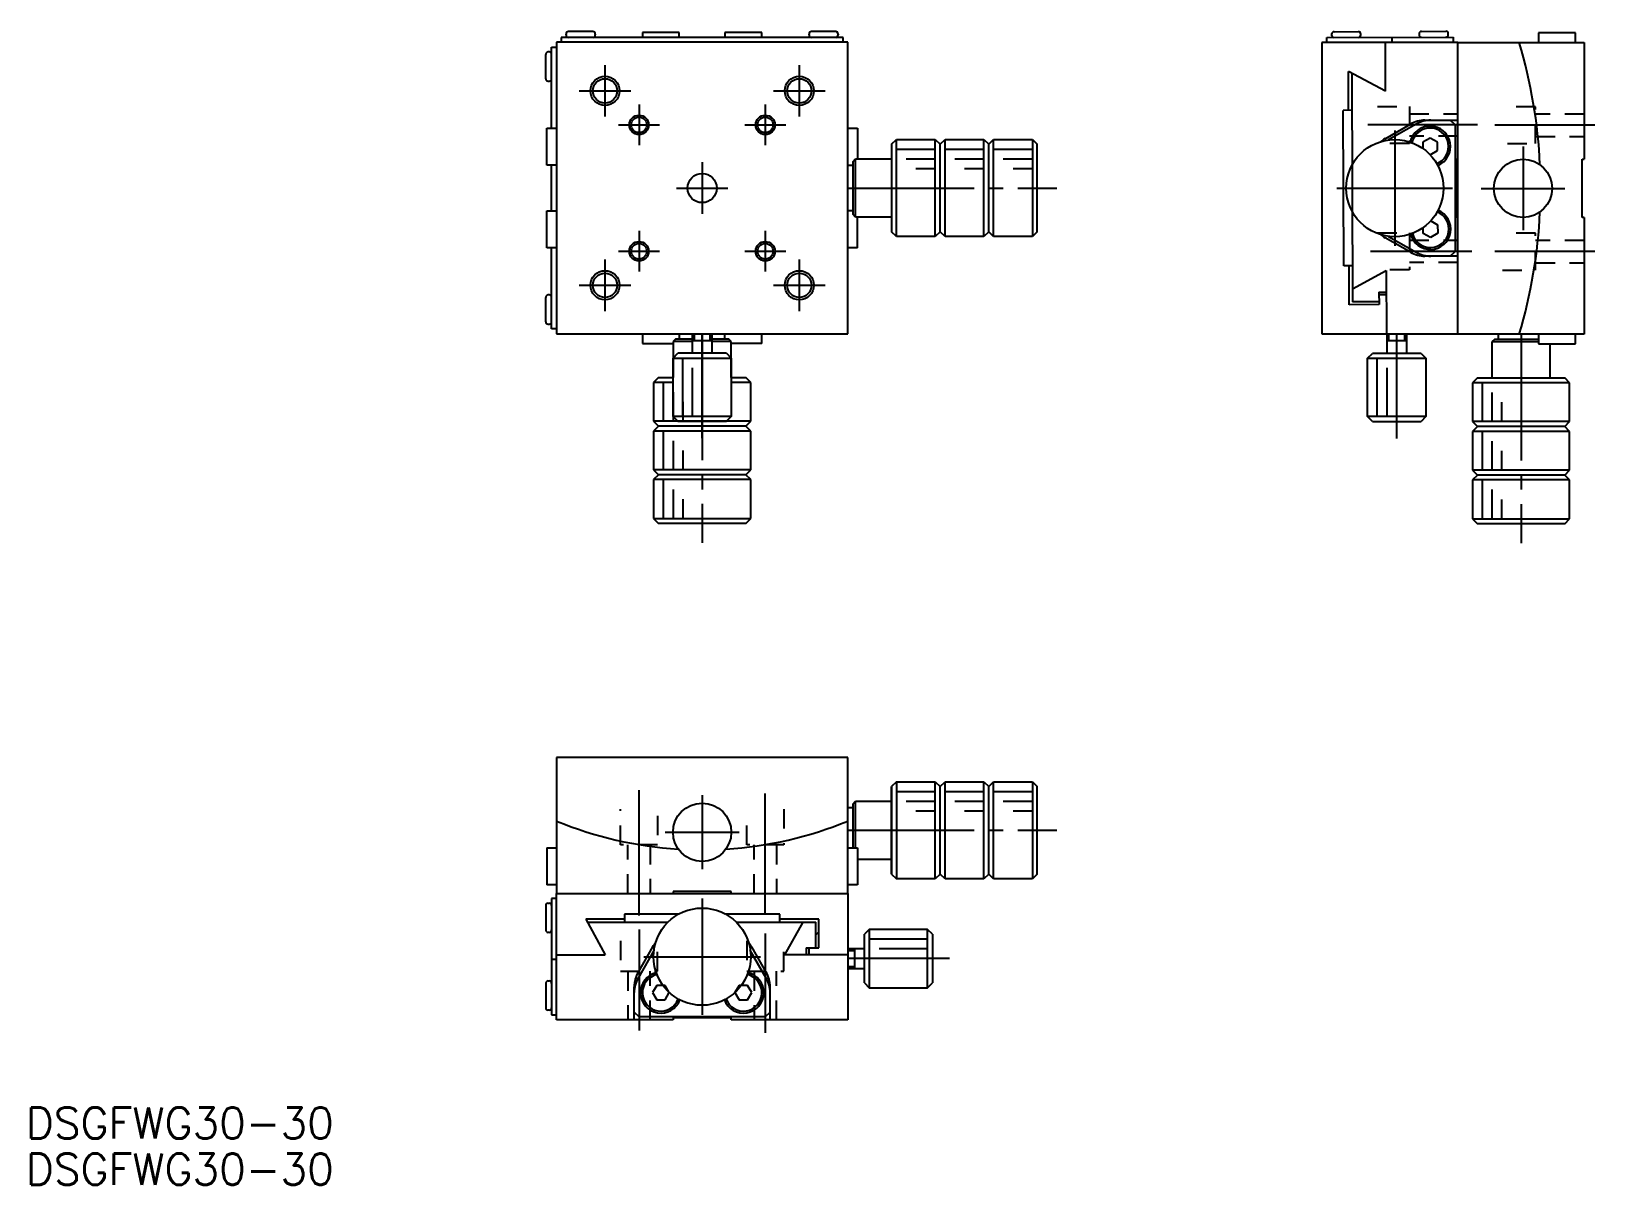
# Model space of a CAD drawing. Extents: x 337 to 498, y 196 to 315.
import ezdxf

# ---------------------------------------------------------------- set-up
doc = ezdxf.new("R2010")
doc.units = 0
doc.linetypes.add('CENTER', pattern=[17.5, 13, -1.5, 1.5, -1.5])
doc.linetypes.add('DASHED', pattern=[3.5, 2, -1.5])
doc.layers.get('0').update_dxf_attribs({"linetype": 'CONTINUOUS'})
doc.layers.add('CENTER', color=1, linetype='CENTER')
doc.styles.get("Standard").update_dxf_attribs({"font": 'txt.shx', "bigfont": '@extfont2.shx'})

msp = doc.modelspace()

# ---------------------------------------------------------------- linework, layer by layer
at = {"color": 7, "linetype": 'CONTINUOUS'}
for p, q in [((391.54, 313.87), (391.54, 313.37)), ((420.54, 313.87), (391.54, 313.87)), ((392.04, 314.12), (392.04, 314.22)), ((394.79, 314.47), (392.29, 314.47)), ((395.04, 314.22), (395.04, 314.12)), ((399.89, 314.37), (399.89, 313.87)), ((403.69, 314.37), (399.89, 314.37)), ((403.69, 313.87), (403.69, 314.37)), ((408.39, 314.37), (408.39, 313.87)), ((412.19, 314.37), (408.39, 314.37)), ((412.19, 313.87), (412.19, 314.37)), ((417.04, 314.12), (417.04, 314.22)), ((419.79, 314.47), (417.29, 314.47)), ((420.04, 314.22), (420.04, 314.12)), ((420.54, 313.37), (420.54, 313.87)), ((470.34, 313.86), (483.34, 313.9)), ((470.34, 313.36), (470.34, 313.86)), ((470.84, 314.21), (470.84, 314.11)), ((471.09, 314.46), (473.59, 314.47)), ((473.84, 314.12), (473.84, 314.22)), ((477.02, 313.88), (477.03, 313.38)), ((479.84, 314.24), (479.84, 314.14)), ((480.09, 314.49), (482.59, 314.5)), ((482.84, 314.15), (482.84, 314.25)), ((483.34, 313.9), (483.34, 313.4)), ((495.94, 314.34), (492.14, 314.34)), ((492.14, 314.34), (492.14, 313.34)), ((495.94, 313.34), (495.94, 314.34)), ((390.29, 312.37), (390.19, 312.37)), ((390.54, 312.87), (391.04, 312.87)), ((390.54, 304.52), (390.54, 312.87)), ((421.04, 313.37), (391.04, 313.37)), ((391.04, 313.37), (391.04, 283.37)), ((421.04, 283.37), (421.04, 313.37)), ((469.84, 313.36), (469.84, 283.36)), ((483.84, 313.36), (469.84, 313.36)), ((476.4, 308.35), (476.38, 313.38)), ((483.54, 313.36), (476.5, 313.36)), ((483.84, 301.36), (483.84, 313.36)), ((483.84, 283.34), (483.84, 313.34)), ((483.84, 313.34), (496.84, 313.34)), ((496.84, 313.34), (496.84, 301.34)), ((389.94, 309.62), (389.94, 312.12)), ((390.19, 309.37), (390.29, 309.37)), ((476.4, 308.35), (472.58, 310.38)), ((472.59, 306.37), (472.58, 310.38)), ((472.91, 310.2), (472.99, 286.66)), ((472.92, 306.37), (472.04, 306.36)), ((472.1, 290.36), (472.04, 306.36)), ((390.04, 300.72), (390.04, 304.52)), ((390.04, 304.52), (391.04, 304.52)), ((421.04, 304.52), (422.04, 304.52)), ((422.04, 304.52), (422.04, 301.37)), ((476.34, 303.45), (478.94, 304.95)), ((479.54, 304.95), (476.7, 303.32)), ((480.44, 305.36), (483.84, 305.36)), ((483.54, 304.86), (483.04, 305.36)), ((483.54, 304.86), (483.54, 291.86)), ((425.54, 302.87), (426.04, 303.37)), ((425.54, 302.87), (425.54, 293.87)), ((426.04, 303.37), (430.04, 303.37)), ((430.04, 303.37), (430.54, 302.87)), ((430.54, 302.87), (431.04, 303.37)), ((430.54, 293.87), (430.54, 302.87)), ((431.04, 303.37), (435.04, 303.37)), ((435.04, 303.37), (435.54, 302.87)), ((435.54, 302.87), (436.04, 303.37)), ((435.54, 293.87), (435.54, 302.87)), ((436.04, 303.37), (440.04, 303.37)), ((440.04, 303.37), (440.54, 302.87)), ((440.54, 293.87), (440.54, 302.87)), ((480.97, 303.51), (480.22, 303.08)), ((480.22, 303.08), (480.23, 302.44)), ((481.72, 303.08), (480.97, 303.51)), ((481.73, 302.22), (481.72, 303.08)), ((421.54, 301.07), (421.84, 301.37)), ((421.54, 301.07), (421.54, 295.67)), ((421.84, 301.37), (425.54, 301.37)), ((480.98, 301.78), (481.73, 302.22)), ((483.64, 301.36), (483.84, 301.36)), ((483.64, 295.36), (483.64, 301.36)), ((496.64, 295.34), (496.64, 301.34)), ((496.64, 301.34), (496.84, 301.34)), ((391.04, 300.72), (390.04, 300.72)), ((390.54, 296.02), (390.54, 300.72)), ((421.04, 300.72), (421.54, 300.72)), ((390.04, 292.22), (390.04, 296.02)), ((390.04, 296.02), (391.04, 296.02)), ((421.54, 296.02), (421.04, 296.02)), ((421.84, 295.37), (421.54, 295.67)), ((425.54, 295.37), (421.84, 295.37)), ((422.04, 292.22), (422.04, 295.37)), ((481.04, 294.99), (481.75, 294.58)), ((481.75, 294.58), (481.76, 293.72)), ((483.84, 295.36), (483.64, 295.36)), ((483.84, 283.36), (483.84, 295.36)), ((496.84, 295.34), (496.64, 295.34)), ((496.84, 295.34), (496.84, 283.34)), ((426.04, 293.37), (425.54, 293.87)), ((430.04, 293.37), (426.04, 293.37)), ((430.54, 293.87), (430.04, 293.37)), ((431.04, 293.37), (430.54, 293.87)), ((435.04, 293.37), (431.04, 293.37)), ((435.54, 293.87), (435.04, 293.37)), ((436.04, 293.37), (435.54, 293.87)), ((440.04, 293.37), (436.04, 293.37)), ((440.54, 293.87), (440.04, 293.37)), ((478.94, 291.76), (476.34, 293.26)), ((476.7, 293.4), (479.54, 291.76)), ((480.26, 293.71), (480.25, 294.29)), ((481.01, 293.28), (480.26, 293.71)), ((481.76, 293.72), (481.01, 293.28)), ((391.04, 292.22), (390.04, 292.22)), ((390.54, 283.87), (390.54, 292.22)), ((422.04, 292.22), (421.04, 292.22)), ((483.84, 291.36), (480.44, 291.36)), ((483.04, 291.36), (483.54, 291.86)), ((472.98, 290.37), (472.1, 290.36)), ((472.66, 286.37), (472.65, 290.37)), ((472.99, 288.01), (476.46, 289.89)), ((476.46, 289.89), (476.49, 283.38)), ((389.94, 284.62), (389.94, 287.12)), ((390.29, 287.37), (390.19, 287.37)), ((475.72, 286.67), (472.99, 286.66)), ((475.71, 287.67), (475.72, 286.38)), ((475.71, 287.67), (476.47, 287.67)), ((476.47, 287.38), (475.72, 287.38)), ((475.72, 286.38), (472.66, 286.37)), ((390.19, 284.37), (390.29, 284.37)), ((391.04, 283.87), (390.54, 283.87)), ((391.04, 283.37), (421.04, 283.37)), ((399.89, 283.37), (399.89, 282.37)), ((403.69, 283.37), (403.69, 282.87)), ((408.39, 282.87), (408.39, 283.37)), ((412.19, 282.37), (412.19, 283.37)), ((469.84, 283.36), (483.84, 283.36)), ((496.84, 283.34), (483.84, 283.34)), ((487.99, 283.34), (487.99, 282.84)), ((492.14, 283.34), (492.14, 282.34)), ((495.94, 282.34), (495.94, 283.34)), ((399.89, 282.37), (403.04, 282.37)), ((403.34, 282.87), (403.04, 282.57)), ((403.04, 282.57), (403.04, 278.87)), ((403.34, 282.87), (405.04, 282.87)), ((406.11, 282.66), (405.97, 282.66)), ((407.04, 282.87), (408.74, 282.87)), ((409.04, 282.57), (408.74, 282.87)), ((409.04, 278.87), (409.04, 282.57)), ((412.19, 282.37), (409.04, 282.37)), ((477.61, 282.65), (477.48, 282.65)), ((487.64, 282.84), (487.34, 282.54)), ((487.34, 282.54), (487.34, 278.84)), ((487.64, 282.84), (492.14, 282.84)), ((492.14, 282.34), (495.94, 282.34)), ((493.34, 278.84), (493.34, 282.34)), ((403.04, 280.87), (403.54, 281.37)), ((403.04, 274.87), (403.04, 280.87)), ((408.54, 281.37), (403.54, 281.37)), ((408.54, 281.37), (409.04, 280.87)), ((409.04, 280.87), (409.04, 274.87)), ((474.54, 280.86), (475.04, 281.36)), ((474.54, 274.86), (474.54, 280.86)), ((480.04, 281.36), (475.04, 281.36)), ((480.04, 281.36), (480.54, 280.86)), ((480.54, 280.86), (480.54, 274.86)), ((401.54, 278.87), (401.04, 278.37)), ((401.54, 278.87), (403.04, 278.87)), ((409.04, 278.87), (410.54, 278.87)), ((411.04, 278.37), (410.54, 278.87)), ((485.84, 278.84), (485.34, 278.34)), ((485.84, 278.84), (494.84, 278.84)), ((495.34, 278.34), (494.84, 278.84)), ((401.04, 278.37), (401.04, 274.37)), ((411.04, 274.37), (411.04, 278.37)), ((485.34, 278.34), (485.34, 274.34)), ((495.34, 274.34), (495.34, 278.34)), ((401.04, 274.37), (401.54, 273.87)), ((401.54, 273.87), (401.04, 273.37)), ((410.54, 273.87), (401.54, 273.87)), ((403.54, 274.37), (403.04, 274.87)), ((403.54, 274.37), (408.54, 274.37)), ((409.04, 274.87), (408.54, 274.37)), ((410.54, 273.87), (411.04, 274.37)), ((411.04, 273.37), (410.54, 273.87)), ((475.04, 274.36), (474.54, 274.86)), ((475.04, 274.36), (480.04, 274.36)), ((480.54, 274.86), (480.04, 274.36)), ((485.34, 274.34), (485.84, 273.84)), ((485.84, 273.84), (485.34, 273.34)), ((494.84, 273.84), (485.84, 273.84)), ((494.84, 273.84), (495.34, 274.34)), ((495.34, 273.34), (494.84, 273.84)), ((401.04, 273.37), (401.04, 269.37)), ((411.04, 269.37), (411.04, 273.37)), ((485.34, 273.34), (485.34, 269.34)), ((495.34, 269.34), (495.34, 273.34)), ((401.04, 269.37), (401.54, 268.87)), ((401.54, 268.87), (401.04, 268.37)), ((410.54, 268.87), (401.54, 268.87)), ((410.54, 268.87), (411.04, 269.37)), ((411.04, 268.37), (410.54, 268.87)), ((485.34, 269.34), (485.84, 268.84)), ((485.84, 268.84), (485.34, 268.34)), ((494.84, 268.84), (485.84, 268.84)), ((494.84, 268.84), (495.34, 269.34)), ((495.34, 268.34), (494.84, 268.84)), ((401.04, 268.37), (401.04, 264.37)), ((411.04, 264.37), (411.04, 268.37)), ((485.34, 268.34), (485.34, 264.34)), ((495.34, 264.34), (495.34, 268.34)), ((401.04, 264.37), (401.54, 263.87)), ((410.54, 263.87), (411.04, 264.37)), ((485.34, 264.34), (485.84, 263.84)), ((494.84, 263.84), (495.34, 264.34)), ((410.54, 263.87), (401.54, 263.87)), ((494.84, 263.84), (485.84, 263.84)), ((421.04, 239.79), (391.04, 239.79)), ((391.04, 239.79), (391.04, 225.79)), ((421.04, 225.79), (421.04, 239.79)), ((426.04, 237.29), (425.54, 236.79)), ((425.54, 236.79), (425.54, 227.79)), ((425.54, 227.79), (425.54, 236.79)), ((426.04, 237.29), (430.04, 237.29)), ((430.04, 237.29), (430.54, 236.79)), ((430.54, 236.79), (431.04, 237.29)), ((430.54, 227.79), (430.54, 236.79)), ((431.04, 237.29), (435.04, 237.29)), ((435.04, 237.29), (435.54, 236.79)), ((435.54, 236.79), (436.04, 237.29)), ((435.54, 227.79), (435.54, 236.79)), ((436.04, 237.29), (440.04, 237.29)), ((440.04, 237.29), (440.54, 236.79)), ((440.54, 227.79), (440.54, 236.79)), ((421.54, 234.99), (421.84, 235.29)), ((421.54, 234.99), (421.54, 230.49)), ((421.84, 230.49), (421.84, 235.29)), ((421.84, 235.29), (425.54, 235.29)), ((421.04, 234.64), (421.54, 234.64)), ((390.04, 230.49), (391.04, 230.49)), ((390.04, 230.49), (390.04, 226.69)), ((421.04, 230.49), (422.04, 230.49)), ((422.04, 230.49), (422.04, 226.69)), ((425.54, 229.29), (422.04, 229.29)), ((425.54, 227.79), (426.04, 227.29)), ((430.04, 227.29), (426.04, 227.29)), ((430.54, 227.79), (430.04, 227.29)), ((431.04, 227.29), (430.54, 227.79)), ((435.04, 227.29), (431.04, 227.29)), ((435.54, 227.79), (435.04, 227.29)), ((436.04, 227.29), (435.54, 227.79)), ((440.04, 227.29), (436.04, 227.29)), ((440.54, 227.79), (440.04, 227.29)), ((391.04, 226.69), (390.04, 226.69)), ((391.04, 225.79), (403.04, 225.79)), ((391.04, 225.79), (421.04, 225.79)), ((391.04, 212.79), (391.04, 225.79)), ((409.04, 225.99), (403.04, 225.99)), ((403.04, 225.99), (403.04, 225.79)), ((409.04, 225.79), (409.04, 225.99)), ((409.04, 225.79), (421.04, 225.79)), ((422.04, 226.69), (421.04, 226.69)), ((421.04, 225.79), (421.04, 212.79)), ((389.94, 224.54), (389.94, 222.04)), ((390.19, 224.79), (390.29, 224.79)), ((390.54, 225.29), (390.54, 213.29)), ((391.04, 225.29), (390.54, 225.29)), ((394.05, 223.14), (396.06, 219.48)), ((398.04, 223.14), (394.05, 223.14)), ((394.22, 222.83), (402.51, 222.83)), ((403.63, 223.67), (398.04, 223.67)), ((398.04, 223.67), (398.04, 222.83)), ((414.04, 223.67), (408.46, 223.67)), ((409.57, 222.83), (417.75, 222.83)), ((414.04, 222.83), (414.04, 223.67)), ((418.04, 223.14), (414.04, 223.14)), ((416.39, 222.83), (414.53, 219.48)), ((417.75, 220.21), (417.75, 222.83)), ((418.04, 220.21), (418.04, 223.14)), ((390.29, 221.79), (390.19, 221.79)), ((417.75, 221.54), (418.04, 221.83)), ((423.25, 222.09), (422.75, 221.59)), ((422.75, 216.59), (422.75, 221.59)), ((429.25, 222.09), (423.25, 222.09)), ((429.75, 221.59), (429.25, 222.09)), ((429.75, 221.59), (429.75, 216.59)), ((390.54, 219.02), (391.04, 219.02)), ((391.04, 219.48), (396.06, 219.48)), ((400.94, 220.29), (399.44, 217.69)), ((401.08, 219.93), (399.44, 217.09)), ((412.64, 217.09), (411, 219.93)), ((412.64, 217.69), (411.14, 220.29)), ((421.04, 219.48), (414.53, 219.48)), ((416.75, 220.21), (416.75, 219.48)), ((416.75, 220.21), (418.04, 220.21)), ((417.04, 219.48), (417.04, 220.21)), ((421.75, 219.03), (421.75, 219.16)), ((389.94, 216.54), (389.94, 214.04)), ((390.19, 216.79), (390.29, 216.79)), ((399.04, 212.79), (399.04, 216.19)), ((401.36, 216.34), (400.92, 215.59)), ((402.22, 216.34), (401.36, 216.34)), ((402.66, 215.59), (402.22, 216.34)), ((409.86, 216.34), (409.42, 215.59)), ((410.72, 216.34), (409.86, 216.34)), ((411.16, 215.59), (410.72, 216.34)), ((413.04, 212.79), (413.04, 216.19)), ((422.75, 216.59), (423.25, 216.09)), ((423.25, 216.09), (429.25, 216.09)), ((429.25, 216.09), (429.75, 216.59)), ((400.92, 215.59), (401.36, 214.84)), ((401.36, 214.84), (402.22, 214.84)), ((402.22, 214.84), (402.66, 215.59)), ((409.42, 215.59), (409.86, 214.84)), ((409.86, 214.84), (410.72, 214.84)), ((410.72, 214.84), (411.16, 215.59)), ((390.29, 213.79), (390.19, 213.79)), ((390.54, 213.29), (391.04, 213.29)), ((403.04, 212.79), (391.04, 212.79)), ((399.04, 213.59), (399.54, 213.09)), ((412.54, 213.09), (399.54, 213.09)), ((403.04, 212.99), (403.04, 212.79)), ((409.04, 212.99), (403.04, 212.99)), ((409.04, 212.79), (409.04, 212.99)), ((421.04, 212.79), (409.04, 212.79)), ((412.54, 213.09), (413.04, 213.59))]:
    msp.add_line(p, q, dxfattribs=at)
at = {"color": 3, "linetype": 'DASHED'}
for p, q in [((475.55, 306.76), (478.84, 306.76)), ((478.84, 306.76), (478.84, 302.96)), ((478.84, 306.01), (483.84, 306.01)), ((491.84, 306.74), (488.42, 306.74)), ((491.84, 302.94), (491.84, 306.74)), ((496.84, 305.99), (491.84, 305.99)), ((478.84, 302.96), (475.55, 302.96)), ((483.84, 303.71), (478.84, 303.71)), ((488.93, 302.94), (491.84, 302.94)), ((491.84, 303.69), (496.84, 303.69)), ((475.55, 293.76), (478.84, 293.76)), ((478.84, 293.76), (478.84, 289.96)), ((478.84, 293.01), (483.84, 293.01)), ((491.84, 293.74), (488.93, 293.74)), ((491.84, 289.94), (491.84, 293.74)), ((496.84, 292.99), (491.84, 292.99)), ((478.84, 289.96), (475.55, 289.96)), ((483.84, 290.71), (478.84, 290.71)), ((488.42, 289.94), (491.84, 289.94)), ((491.84, 290.69), (496.84, 290.69)), ((397.64, 230.79), (397.64, 234.48)), ((401.44, 233.78), (401.44, 230.79)), ((410.64, 230.79), (410.64, 233.78)), ((414.44, 234.48), (414.44, 230.79)), ((401.44, 230.79), (397.64, 230.79)), ((398.39, 225.79), (398.39, 230.79)), ((400.69, 230.79), (400.69, 225.79)), ((414.44, 230.79), (410.64, 230.79)), ((411.39, 225.79), (411.39, 230.79)), ((413.69, 230.79), (413.69, 225.79)), ((397.64, 220.92), (397.64, 217.79)), ((401.44, 217.79), (401.44, 220.92)), ((410.64, 220.92), (410.64, 217.79)), ((414.44, 217.79), (414.44, 220.92)), ((397.64, 217.79), (401.44, 217.79)), ((398.39, 217.79), (398.39, 212.79)), ((400.69, 212.79), (400.69, 217.79)), ((410.64, 217.79), (414.44, 217.79)), ((411.39, 217.79), (411.39, 212.79)), ((413.69, 212.79), (413.69, 217.79))]:
    msp.add_line(p, q, dxfattribs=at)
at = {"color": 3, "linetype": 'CONTINUOUS'}
for p, q in [((426.04, 293.37), (426.04, 303.37)), ((430.04, 293.37), (430.04, 303.37)), ((431.04, 293.37), (431.04, 303.37)), ((435.04, 293.37), (435.04, 303.37)), ((436.04, 293.37), (436.04, 303.37)), ((440.04, 303.37), (440.04, 293.37)), ((421.84, 295.37), (421.84, 301.37)), ((426.04, 302.37), (430.04, 302.37)), ((427.04, 301.37), (430.04, 301.37)), ((431.04, 302.37), (435.04, 302.37)), ((432.04, 301.37), (435.04, 301.37)), ((436.04, 302.37), (440.04, 302.37)), ((437.04, 301.37), (440.04, 301.37)), ((428.04, 300.37), (430.04, 300.37)), ((433.04, 300.37), (435.04, 300.37)), ((438.04, 300.37), (440.04, 300.37)), ((405.04, 281.37), (405.04, 283.37)), ((405.24, 282.66), (405.24, 283.37)), ((406.84, 283.37), (406.84, 282.66)), ((407.04, 283.37), (407.04, 281.37)), ((476.54, 281.36), (476.54, 283.36)), ((476.74, 282.65), (476.74, 283.36)), ((478.34, 283.36), (478.34, 282.65)), ((478.54, 283.36), (478.54, 281.36)), ((405.04, 282.57), (403.04, 282.57)), ((407.04, 282.66), (405.04, 282.66)), ((409.04, 282.57), (407.04, 282.57)), ((478.54, 282.65), (476.54, 282.65)), ((492.14, 282.54), (487.34, 282.54)), ((403.04, 280.87), (409.04, 280.87)), ((404.04, 274.87), (404.04, 280.87)), ((474.54, 280.86), (480.54, 280.86)), ((475.54, 274.86), (475.54, 280.86)), ((405.04, 274.87), (405.04, 279.87)), ((476.54, 274.86), (476.54, 279.86)), ((403.04, 278.37), (401.04, 278.37)), ((402.04, 278.37), (402.04, 274.37)), ((403.04, 277.37), (403.04, 274.37)), ((411.04, 278.37), (409.04, 278.37)), ((495.34, 278.34), (485.34, 278.34)), ((486.34, 278.34), (486.34, 274.34)), ((487.34, 277.34), (487.34, 274.34)), ((404.04, 276.37), (404.04, 274.37)), ((488.34, 276.34), (488.34, 274.34)), ((411.04, 274.37), (401.04, 274.37)), ((409.04, 274.87), (403.04, 274.87)), ((480.54, 274.86), (474.54, 274.86)), ((495.34, 274.34), (485.34, 274.34)), ((411.04, 273.37), (401.04, 273.37)), ((402.04, 273.37), (402.04, 269.37)), ((403.04, 272.37), (403.04, 269.37)), ((495.34, 273.34), (485.34, 273.34)), ((486.34, 273.34), (486.34, 269.34)), ((487.34, 272.34), (487.34, 269.34)), ((404.04, 271.37), (404.04, 269.37)), ((488.34, 271.34), (488.34, 269.34)), ((411.04, 269.37), (401.04, 269.37)), ((495.34, 269.34), (485.34, 269.34)), ((411.04, 268.37), (401.04, 268.37)), ((402.04, 268.37), (402.04, 264.37)), ((403.04, 267.37), (403.04, 264.37)), ((495.34, 268.34), (485.34, 268.34)), ((486.34, 268.34), (486.34, 264.34)), ((487.34, 267.34), (487.34, 264.34)), ((404.04, 266.37), (404.04, 264.37)), ((488.34, 266.34), (488.34, 264.34)), ((401.04, 264.37), (411.04, 264.37)), ((485.34, 264.34), (495.34, 264.34)), ((426.04, 237.29), (426.04, 227.29)), ((430.04, 227.29), (430.04, 237.29)), ((431.04, 227.29), (431.04, 237.29)), ((435.04, 227.29), (435.04, 237.29)), ((436.04, 227.29), (436.04, 237.29)), ((440.04, 237.29), (440.04, 227.29)), ((426.04, 236.29), (430.04, 236.29)), ((427.04, 235.29), (430.04, 235.29)), ((431.04, 236.29), (435.04, 236.29)), ((432.04, 235.29), (435.04, 235.29)), ((436.04, 236.29), (440.04, 236.29)), ((437.04, 235.29), (440.04, 235.29)), ((428.04, 234.29), (430.04, 234.29)), ((433.04, 234.29), (435.04, 234.29)), ((438.04, 234.29), (440.04, 234.29)), ((423.25, 222.09), (423.25, 216.09)), ((429.25, 221.09), (423.25, 221.09)), ((429.25, 216.09), (429.25, 222.09)), ((422.75, 220.09), (421.04, 220.09)), ((421.75, 219.89), (421.04, 219.89)), ((421.75, 218.09), (421.75, 220.09)), ((429.25, 220.09), (424.25, 220.09)), ((421.04, 218.29), (421.75, 218.29)), ((421.04, 218.09), (422.75, 218.09))]:
    msp.add_line(p, q, dxfattribs=at)
for centre, radius in [((396.04, 308.37), 1.5), ((416.04, 308.37), 1.5), ((399.54, 304.87), 1), ((412.54, 304.87), 1), ((399.54, 291.87), 1), ((412.54, 291.87), 1), ((396.04, 288.37), 1.5), ((416.04, 288.37), 1.5)]:
    msp.add_circle(centre, radius, dxfattribs=at)
at = {"color": 7, "linetype": 'CONTINUOUS'}
for centre, radius in [((396.04, 308.37), 1.25), ((416.04, 308.37), 1.25), ((399.54, 304.87), 0.8), ((412.54, 304.87), 0.8), ((477.34, 298.36), 5), ((490.54, 298.34), 3), ((406.04, 298.37), 1.5), ((399.54, 291.87), 0.8), ((412.54, 291.87), 0.8), ((396.04, 288.37), 1.25), ((416.04, 288.37), 1.25), ((406.04, 232.09), 3), ((406.04, 219.29), 5)]:
    msp.add_circle(centre, radius, dxfattribs=at)
for centre, radius, start, end in [((392.29, 314.22), 0.25, 90, 180), ((392.29, 314.12), 0.25, 180, 270), ((394.79, 314.22), 0.25, 0, 90), ((394.79, 314.12), 0.25, 270, 0), ((417.29, 314.22), 0.25, 90, 180), ((417.29, 314.12), 0.25, 180, 270), ((419.79, 314.22), 0.25, 0, 90), ((419.79, 314.12), 0.25, 270, 0), ((471.09, 314.21), 0.25, 90.1996, 180.1998), ((471.09, 314.11), 0.25, 180.1998, 270.1996), ((473.59, 314.22), 0.25, 0.1998, 90.1996), ((473.59, 314.12), 0.25, 270.1996, 0.1998), ((480.09, 314.24), 0.25, 90.1996, 180.1996), ((480.09, 314.14), 0.25, 180.1996, 270.1996), ((482.59, 314.25), 0.25, 0.1996, 90.1996), ((482.59, 314.15), 0.25, 270.1996, 0.1996), ((390.19, 312.12), 0.25, 90, 180), ((390.29, 312.12), 0.25, 0, 90), ((439.84, 298.34), 52.5, 2.6656, 16.6015), ((390.19, 309.62), 0.25, 180, 270), ((390.29, 309.62), 0.25, 270, 0), ((480.97, 302.65), 2.1, 291.9545, 167.5138), ((480.44, 302.36), 3, 90, 120), ((480.97, 302.65), 1.9, 291.2003, 168.268), ((481.04, 302.36), 3, 90, 120), ((477.84, 300.86), 3, 120, 130.2475), ((481, 294.15), 2.1, 194.2474, 67.782), ((481, 294.15), 1.9, 193.6241, 68.4052), ((439.84, 298.34), 52.5, 343.3985, 357.3344), ((477.84, 295.86), 3, 229.7525, 240), ((480.44, 294.36), 3, 240, 270), ((481.04, 294.36), 3, 240, 270), ((390.19, 287.12), 0.25, 90, 180), ((390.29, 287.12), 0.25, 0, 90), ((390.19, 284.62), 0.25, 180, 270), ((390.29, 284.62), 0.25, 270, 0), ((406.04, 269.79), 39.5, 247.682, 266.436), ((406.04, 269.79), 39.5, 273.564, 292.318), ((390.19, 224.54), 0.25, 90, 180), ((390.29, 224.54), 0.25, 0, 90), ((390.19, 222.04), 0.25, 180, 270), ((390.29, 222.04), 0.25, 270, 0), ((403.54, 218.79), 3, 139.7525, 150), ((408.54, 218.79), 3, 30, 40.2475), ((402.04, 216.19), 3, 150, 180), ((401.79, 215.59), 2.1, 102.9008, 339.1841), ((401.79, 215.59), 1.9, 102.0994, 339.9855), ((410.29, 215.59), 2.1, 200.8159, 77.0992), ((410.29, 215.59), 1.9, 200.0145, 77.9006), ((410.04, 216.19), 3, 0, 30), ((390.19, 216.54), 0.25, 90, 180), ((390.29, 216.54), 0.25, 0, 90), ((402.04, 215.59), 3, 150, 180), ((410.04, 215.59), 3, 0, 30), ((390.19, 214.04), 0.25, 180, 270), ((390.29, 214.04), 0.25, 270, 0)]:
    msp.add_arc(centre, radius, start, end, dxfattribs=at)
at = {"layer": 'CENTER', "color": 1, "linetype": 'CENTER'}
for p, q in [((396.04, 311.02), (396.04, 305.72)), ((416.04, 311.02), (416.04, 305.72)), ((393.39, 308.37), (398.69, 308.37)), ((413.39, 308.37), (418.69, 308.37)), ((399.54, 306.97), (399.54, 302.77)), ((412.54, 306.97), (412.54, 302.77)), ((397.44, 304.87), (401.64, 304.87)), ((410.44, 304.87), (414.64, 304.87)), ((485.87, 304.86), (474.57, 304.86)), ((477.34, 304.31), (477.34, 292.41)), ((497.92, 304.84), (487.65, 304.84)), ((490.54, 302.64), (490.54, 294.04)), ((406.04, 301.02), (406.04, 295.72)), ((403.39, 298.37), (408.69, 298.37)), ((421.04, 298.37), (442.54, 298.37)), ((471.39, 298.36), (483.29, 298.36)), ((486.24, 298.34), (494.84, 298.34)), ((399.54, 293.97), (399.54, 289.77)), ((412.54, 293.97), (412.54, 289.77)), ((397.44, 291.87), (401.64, 291.87)), ((410.44, 291.87), (414.64, 291.87)), ((485.26, 291.86), (474.84, 291.86)), ((497.92, 291.84), (487.65, 291.84)), ((396.04, 291.02), (396.04, 285.72)), ((416.04, 291.02), (416.04, 285.72)), ((393.39, 288.37), (398.69, 288.37)), ((413.39, 288.37), (418.69, 288.37)), ((406.04, 272.63), (406.04, 283.37)), ((406.04, 283.37), (406.04, 261.87)), ((477.54, 272.61), (477.54, 283.36)), ((490.34, 283.34), (490.34, 261.84)), ((399.54, 223.51), (399.54, 236.43)), ((406.04, 235.89), (406.04, 228.29)), ((412.54, 223.7), (412.54, 236.07)), ((402.24, 232.09), (409.84, 232.09)), ((421.04, 232.29), (442.54, 232.29)), ((406.04, 225.29), (406.04, 213.29)), ((399.54, 222.09), (399.54, 211.7)), ((412.54, 221.69), (412.54, 211.47)), ((400.04, 219.29), (412.04, 219.29)), ((431.49, 219.09), (421.04, 219.09))]:
    msp.add_line(p, q, dxfattribs=at)

# ---------------------------------------------------------------- texts
at = {"color": 7, "linetype": 'CONTINUOUS'}
for p in [(336.43, 200.57), (336.43, 195.83)]:
    msp.add_text('DSGFWG30-30', height=3.2, dxfattribs=at).set_placement(p)

doc.saveas('drawing.dxf')
